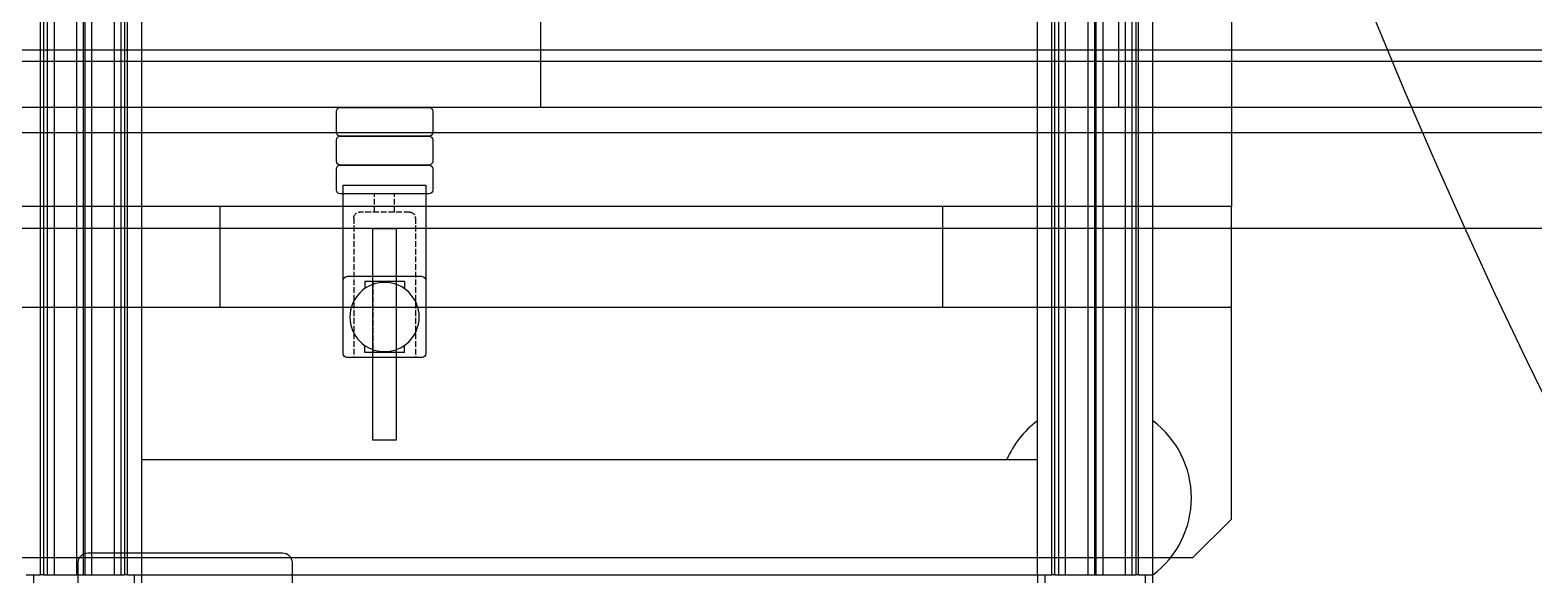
# Model space of a CAD drawing. Header units: millimetres. Extents: x -383313 to -161684, y -117025 to 99224.
# Drawn here: x -348117 to -347336, y -7209 to -6925 of the extents above; entities that cross this region are included whole.
import ezdxf

# ---------------------------------------------------------------- set-up
doc = ezdxf.new("R2010")
doc.units = ezdxf.units.MM
doc.header["$MEASUREMENT"] = 0
doc.linetypes.add('DASHED', pattern=[0.75, 0.5, -0.25])
doc.linetypes.add('ESKD_shtrih', pattern=[4, 3, -1])
for name, color, linetype in [('17', 111, 'Continuous'), ('PV-55E8', 7, 'Continuous'), ('PV-F89', 7, 'Continuous'), ('Конвейера КУ-190', 1, 'Continuous'), ('Крепление держателей ограждений', 101, 'Continuous'), ('Крепление опоры', 9, 'Continuous'), ('Робот', 30, 'Continuous')]:
    doc.layers.add(name, color=color, linetype=linetype)

# ---------------------------------------------------------------- blocks, each defined once
blk = doc.blocks.new('*U123')
at = {"layer": 'PV-55E8', "color": 3}
for p, q in [((-737.5, -734.38), (-737.5, -767.38)), ((-626.5, -767.38), (-626.5, -734.38)), ((-732.5, -772.38), (-631.5, -772.38))]:
    blk.add_line(p, q, dxfattribs=at)
for centre, start, end in [((-732.5, -767.38), 180, 270), ((-631.5, -767.38), 270, 0)]:
    blk.add_arc(centre, 5, start, end, dxfattribs=at)
blk = doc.blocks.new('Робот ABB IRB660_3.15 (сверху)')
at = {"layer": 'Робот'}
blk.add_circle((0, 0), 3150, dxfattribs=at)
blk = doc.blocks.new('*U149')
at = {"layer": 'PV-F89'}
for p, q in [((1677.85, 1469.87), (1757.85, 1469.87)), ((1757.85, 1473.87), (1757.85, 1466.37)), ((1757.85, 1464.92), (1757.85, 1466.37)), ((1757.85, 1466.37), (3037.85, 1466.37)), ((1757.85, 1464.92), (1757.85, 1462.91)), ((3037.85, 1464.92), (1757.85, 1464.92)), ((1757.85, 1462.91), (1757.85, 1459.41)), ((3037.85, 1462.91), (1757.85, 1462.91)), ((1757.85, 1459.41), (1757.85, 1447.73)), ((3037.85, 1459.41), (1757.85, 1459.41)), ((1757.85, 1447.73), (1757.85, 1444.23)), ((3037.85, 1447.73), (1757.85, 1447.73)), ((1757.85, 1444.23), (1757.85, 1443.45)), ((3037.85, 1444.23), (1757.85, 1444.23)), ((1757.85, 1443.45), (1757.85, 1439.95)), ((3037.85, 1443.45), (1757.85, 1443.45)), ((1757.85, 1439.95), (1757.85, 1428.27)), ((3037.85, 1439.95), (1757.85, 1439.95)), ((1757.85, 1428.27), (1757.85, 1424.77)), ((3037.85, 1428.27), (1757.85, 1428.27)), ((1757.85, 1424.77), (1757.85, 1422.76)), ((3037.85, 1424.77), (1757.85, 1424.77)), ((3037.85, 1422.76), (1757.85, 1422.76)), ((1757.85, 1421.37), (1757.85, 1422.76)), ((1757.85, 1421.37), (1757.85, 1413.87)), ((1757.85, 1421.37), (3037.85, 1421.37)), ((1757.85, 1417.87), (1677.85, 1417.87)), ((1677.85, 1413.87), (1757.85, 1413.87)), ((1757.85, 1413.87), (3037.85, 1413.87)), ((1757.85, 1413.87), (1757.85, 948.87)), ((1817.85, 1413.87), (1817.85, 948.87)), ((1757.85, 948.87), (1677.85, 948.87)), ((1677.85, 944.87), (1757.85, 944.87)), ((1757.85, 948.87), (3037.85, 948.87)), ((1757.85, 948.87), (1757.85, 941.37)), ((1757.85, 939.92), (1757.85, 941.37)), ((1757.85, 941.37), (3037.85, 941.37)), ((1757.85, 939.92), (1757.85, 937.91)), ((3037.85, 939.92), (1757.85, 939.92)), ((1757.85, 937.91), (1757.85, 934.41)), ((3037.85, 937.91), (1757.85, 937.91)), ((1757.85, 934.41), (1757.85, 922.73)), ((3037.85, 934.41), (1757.85, 934.41)), ((1757.85, 922.73), (1757.85, 919.23)), ((3037.85, 922.73), (1757.85, 922.73)), ((1757.85, 919.23), (1757.85, 918.45)), ((3037.85, 919.23), (1757.85, 919.23)), ((1757.85, 918.45), (1757.85, 914.95)), ((3037.85, 918.45), (1757.85, 918.45)), ((1757.85, 914.95), (1757.85, 903.27)), ((3037.85, 914.95), (1757.85, 914.95)), ((1757.85, 903.27), (1757.85, 899.77)), ((3037.85, 903.27), (1757.85, 903.27)), ((1757.85, 899.77), (1757.85, 897.76)), ((3037.85, 899.77), (1757.85, 899.77)), ((1757.85, 892.87), (1677.85, 892.87)), ((3037.85, 897.76), (1757.85, 897.76)), ((1757.85, 896.37), (1757.85, 897.76)), ((1757.85, 896.37), (1757.85, 888.87)), ((1757.85, 896.37), (3037.85, 896.37)), ((1677.85, 888.87), (1757.85, 888.87)), ((1757.85, 888.87), (3037.85, 888.87))]:
    blk.add_line(p, q, dxfattribs=at)
for start, end in [(36.8699, 66.42182), (216.8699, 323.1301)]:
    blk.add_arc((1797.85, 918.87), 50, start, end, dxfattribs=at)
blk = doc.blocks.new('A$Cd90eea63')
at = {"layer": 'Конвейера КУ-190', "color": 33}
blk.add_line((2000, -95.25), (0, -95.25), dxfattribs=at)
at = {"layer": 'Конвейера КУ-190'}
for p, q in [((0, -101), (2000, -101)), ((2000, -125), (0, -125))]:
    blk.add_line(p, q, dxfattribs=at)
at = {"layer": 'Крепление держателей ограждений'}
blk.add_line((1300, 125), (1300, -125), dxfattribs=at)
at = {"layer": 'Крепление опоры'}
blk.add_line((1000, 125), (1000, -125), dxfattribs=at)
blk = doc.blocks.new('паллета1')
at = {"color": 44}
for p, q in [((517.5, 600), (617.5, 600)), ((617.5, 600), (617.5, -600)), ((670, 600), (617.5, 600)), ((780, 600), (670, 600)), ((670, 600), (670, -600)), ((780, 600), (800, 580)), ((800, -580), (800, 580)), ((617.5, 450), (670, 450)), ((670, 75), (617.5, 75))]:
    blk.add_line(p, q, dxfattribs=at)
blk = doc.blocks.new('ADJUSTABLE BRACKET 13580 (Top)')
at = {"layer": '17'}
for p, q in [((-21.5, 4.5), (-21.5, -83)), ((21.5, 4.5), (-21.5, 4.5)), ((21.5, -83), (21.5, 4.5)), ((-19.5, -43), (19.5, -43)), ((-10.3, -45.5), (-10.3, -49.24)), ((-10.3, -45.5), (10.3, -45.5)), ((10.3, -45.5), (10.3, -49.24)), ((-19.5, -85), (19.5, -85)), ((-10.3, -82.5), (-10.3, -78.76)), ((-10.3, -82.5), (10.3, -82.5)), ((10.3, -82.5), (10.3, -78.76))]:
    blk.add_line(p, q, dxfattribs=at)
at = {"layer": '17', "linetype": 'ESKD_shtrih'}
for p, q in [((-21.5, 0), (21.5, 0)), ((-5.25, -9.5), (-5.25, 0)), ((5.25, -9.5), (5.25, 0)), ((-16, -12.5), (-16, -85)), ((-13, -9.5), (13, -9.5)), ((16, -12.5), (16, -85)), ((-6, -45.5), (-6, -82.5)), ((6, -45.5), (6, -82.5))]:
    blk.add_line(p, q, dxfattribs=at)
at = {"layer": '17'}
blk.add_circle((0, -64), 18, dxfattribs=at)
at = {"layer": '17', "linetype": 'ESKD_shtrih'}
for centre, start, end in [((-13, -12.5), 90, 180), ((13, -12.5), 0, 90)]:
    blk.add_arc(centre, 3, start, end, dxfattribs=at)
at = {"layer": '17'}
for centre, start, end in [((-19.5, -45), 90, 180), ((19.5, -45), 0, 90), ((-19.5, -83), 180, 270), ((19.5, -83), 270, 0)]:
    blk.add_arc(centre, 2, start, end, dxfattribs=at)

msp = doc.modelspace()

# ---------------------------------------------------------------- linework, layer by layer
at = {"color": 2, "ltscale": 100}
for points in [[(-347956.09925, -6965.49977), (-347910.09925, -6965.49977, -0.414213562), (-347908.09925, -6967.49977), (-347908.09925, -6978.49977, -0.414213562), (-347910.09925, -6980.49977), (-347956.09925, -6980.49977, -0.414213562), (-347958.09925, -6978.49977), (-347958.09925, -6967.49977, -0.414213562)], [(-347956.09925, -6980.49977), (-347910.09925, -6980.49977, -0.414213562), (-347908.09925, -6982.49977), (-347908.09925, -6993.49977, -0.414213562), (-347910.09925, -6995.49977), (-347956.09925, -6995.49977, -0.414213562), (-347958.09925, -6993.49977), (-347958.09925, -6982.49977, -0.414213562)], [(-347956.09925, -6995.49977), (-347910.09925, -6995.49977, -0.414213562), (-347908.09925, -6997.49977), (-347908.09925, -7008.49977, -0.414213562), (-347910.09925, -7010.49977), (-347956.09925, -7010.49977, -0.414213562), (-347958.09925, -7008.49977), (-347958.09925, -6997.49977, -0.414213562)]]:
    msp.add_lwpolyline(points, format="xyb", close=True, dxfattribs=at)
at = {"color": 112, "ltscale": 100}
msp.add_lwpolyline([(-349351.02649, -6978.49977), (-345351.02649, -6978.49977), (-345351.02649, -7028.49977), (-349351.02649, -7028.49977)], close=True, dxfattribs=at)
at = {"ltscale": 100}
msp.add_lwpolyline([(-347939.09925, -7028.49977), (-347927.09925, -7028.49977), (-347927.09925, -7138.49977), (-347939.09925, -7138.49977)], close=True, dxfattribs=at)

# ---------------------------------------------------------------- block references
at = {"color": 2, "rotation": 270}
msp.add_blockref('паллета1', (-348093.40006, -6399.57673), dxfattribs=at)
at = {"xscale": -1, "rotation": 180}
msp.add_blockref('*U123', (-347354.63832, -7969.47031), dxfattribs=at)
at = {"layer": '17', "xscale": -1}
msp.add_blockref('ADJUSTABLE BRACKET 13580 (Top)', (-347933.09925, -7010.49977), dxfattribs=at)
at = {"layer": 'PV-F89', "rotation": 90}
msp.add_blockref('*U149', (-346645.27125, -8966.34588), dxfattribs=at)
at = {"layer": 'Робот', "rotation": 180}
msp.add_blockref('Робот ABB IRB660_3.15 (сверху)', (-344500.63713, -5731.42318), dxfattribs=at)
at = {"layer": 'Робот', "linetype": 'DASHED'}
msp.add_blockref('A$Cd90eea63', (-348852.09698, -6840.49977), dxfattribs=at)

doc.saveas('drawing.dxf')
